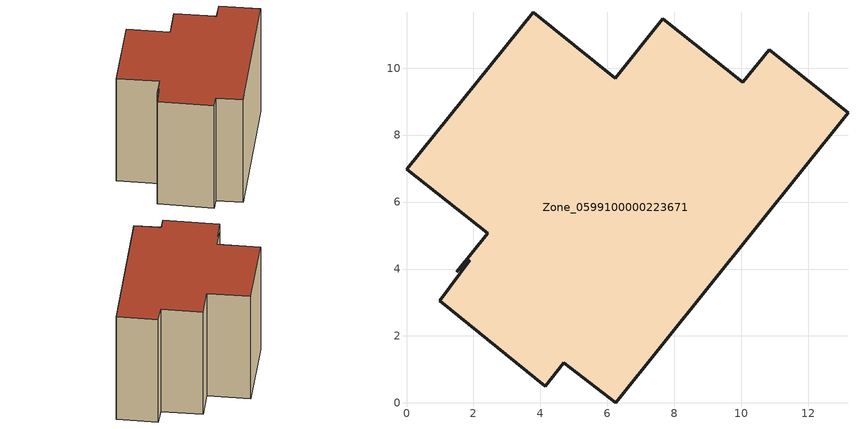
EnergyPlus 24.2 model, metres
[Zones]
Zone_0599100000223671
 floor ground (C_G): 1.51,3.91 2.43,5.06 0,6.99 3.78,11.67 6.24,9.7 7.66,11.47 10.04,9.57 10.83,10.55 13.19,8.66 6.25,0 4.7,1.2 4.15,0.49 0.99,3.06 1.89,4.26 z0
 wall outside (C_F): 6.24,9.7 3.78,11.67 0,6.99 2.43,5.06 1.51,3.91 1.89,4.26 0.99,3.06 4.15,0.49 4.7,1.2 6.25,0 13.19,8.66 10.83,10.55 10.04,9.57 7.66,11.47 6.24,9.7 z0:8.95
 roof outside (C_R): 2.43,5.06 1.51,3.91 1.89,4.26 0.99,3.06 4.15,0.49 4.7,1.2 6.25,0 13.19,8.66 10.83,10.55 10.04,9.57 7.66,11.47 6.24,9.7 3.78,11.67 0,6.99 z8.95
[BUILDING]
Pand.0599100000223671: North Axis=0; Terrain=City; Loads Convergence Tolerance Value=0.04; Temperature Convergence Tolerance Value=0.4; Solar Distribution=FullExterior; Maximum Number of Warmup Days=25; Minimum Number of Warmup Days=1
[Site:Location]
Rotterdam.The.Hague.AP_ZH_NLD Design_Conditions: Latitude=51.96; Longitude=4.45; Time Zone=1; Elevation=-4.5
[SITE:GROUNDTEMPERATURE:BUILDINGSURFACE]
18, 18, 18, 18, 18, 18, 18, 18, 18, 18, 18, 18
[MATERIAL] Thermal Absorptance=0.9; Solar Absorptance=0.7; Visible Absorptance=0.7
Name | Roughness | Thickness | Conductivity | Density | Specific Heat
G.TC.1946 | MediumSmooth | 0.15 | 1 | 540 | 1210
F.TC.1946 | Rough | 0.3 | 0.857143 | 1920 | 840
R.TC.1946 | MediumRough | 0.2 | 0.909091 | 1500 | 1000
[CONSTRUCTION]
C_G: G.TC.1946
C_F: F.TC.1946
C_R: R.TC.1946
[ZONE]
Zone_0599100000223671: Type=1; Multiplier=1; Ceiling Height=Autocalculate; Volume=Autocalculate; Floor Area=autocalculate; Part of Total Floor Area=Yes
[ZONEINFILTRATION:DESIGNFLOWRATE]
Infil_Zone_0599100000223671: Zone or ZoneList or Space or SpaceList=Zone_0599100000223671; Schedule=AlwaysOn; Design Flow Rate Calculation Method=Flow/Area; Flow Rate per Floor Area=0.003; Constant Term Coefficient=1; Temperature Term Coefficient=0; Velocity Term Coefficient=0; Velocity Squared Term Coefficient=0
[HVACTEMPLATE:ZONE:IDEALLOADSAIRSYSTEM]
Zone_0599100000223671: Maximum Heating Supply Air Temperature=50; Minimum Cooling Supply Air Temperature=13; Maximum Heating Supply Air Humidity Ratio=0.0156; Minimum Cooling Supply Air Humidity Ratio=0.0077; Heating Limit=NoLimit; Cooling Limit=NoLimit; Dehumidification Control Type=ConstantSensibleHeatRatio; Cooling Sensible Heat Ratio=0.7; Dehumidification Setpoint=60; Humidification Control Type=None; Humidification Setpoint=30; Outdoor Air Method=None; Outdoor Air Flow Rate per Person=0.00944; Outdoor Air Flow Rate per Zone Floor Area=0; Outdoor Air Flow Rate per Zone=0; Demand Controlled Ventilation Type=None; Outdoor Air Economizer Type=NoEconomizer; Heat Recovery Type=None; Sensible Heat Recovery Effectiveness=0.7; Latent Heat Recovery Effectiveness=0.65
[ZONECONTROL:THERMOSTAT]
ThermostatControl_Zone_0599100000223671: Zone or ZoneList=Zone_0599100000223671; Control Type Schedule=DualSetpointControlType; Control 1=Thermostat_Zone_0599100000223671; Temperature Difference Between Cutout And Setpoint=0
[THERMOSTATSETPOINT:DUALSETPOINT]
Thermostat_Zone_0599100000223671: Heating Setpoint Temperature Schedule=HeatingSetpoint_Zone_0599100000223671; Cooling Setpoint Temperature Schedule=CoolingSetpoint_Zone_0599100000223671
[SCHEDULE:COMPACT]
HeatingSetpoint_Zone_0599100000223671: Through: 12/31, For: AllDays, Until: 24:00, 21
CoolingSetpoint_Zone_0599100000223671: Through: 12/31, For: AllDays, Until: 24:00, 24
DualSetpointControlType: Through: 12/31, For: AllDays, Until: 24:00, 4
AlwaysOn: Through: 12/31, For: AllDays, Until: 24:00, 1
